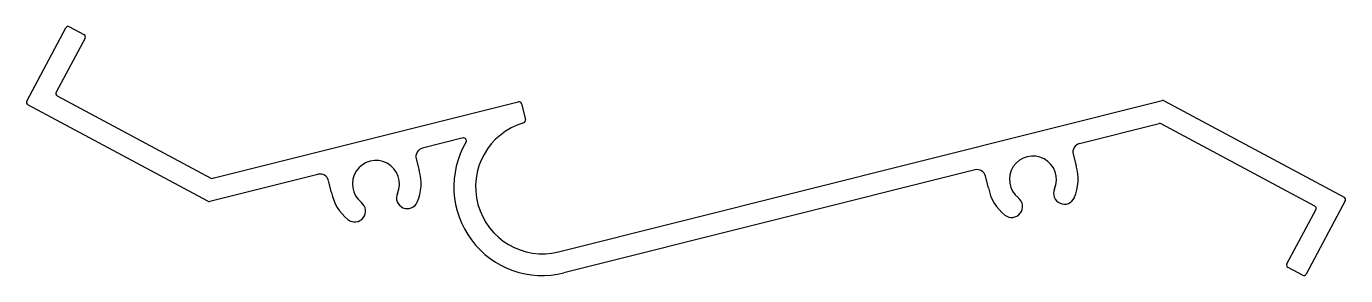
# Model space of a CAD drawing. Extents: x -61 to 61, y 42 to 65.
import ezdxf

# ---------------------------------------------------------------- set-up
doc = ezdxf.new("R2010")
doc.units = 0
doc.layers.get('0').update_dxf_attribs({"linetype": 'CONTINUOUS'})

msp = doc.modelspace()

# ---------------------------------------------------------------- linework, layer by layer
for p, q in [((-60.63, 58.06), (-57.03, 64.8)), ((-56.69, 64.9), (-55.37, 64.19)), ((-55.26, 63.86), (-57.93, 58.88)), ((-57.83, 58.54), (-43.71, 50.99)), ((-43.97, 48.86), (-60.53, 57.72)), ((-43.53, 50.97), (-15.44, 58.01)), ((-15.13, 57.82), (-14.77, 56.37)), ((-11.72, 44.21), (43.79, 58.12)), ((43.97, 58.09), (60.53, 49.23)), ((43.53, 55.99), (36.18, 54.15)), ((57.83, 48.42), (43.71, 55.97)), ((-20.5, 54.68), (-24.24, 53.74)), ((-24.82, 52.77), (-24.55, 51.69)), ((35.6, 53.18), (35.87, 52.1)), ((-33.85, 51.33), (-43.79, 48.84)), ((26.58, 51.74), (-11.23, 42.27)), ((27.82, 50.08), (27.55, 51.16)), ((-32.61, 49.67), (-32.88, 50.75)), ((60.63, 48.9), (57.03, 42.16)), ((55.26, 43.1), (57.93, 48.08)), ((56.69, 42.05), (55.37, 42.76))]:
    msp.add_line(p, q)
for centre, radius, start, end in [((-56.81, 64.68), 0.25, 61.854, 151.854), ((-55.49, 63.97), 0.25, 331.854, 61.854), ((-57.71, 58.76), 0.25, 151.854, 241.854), ((-60.41, 57.94), 0.25, 151.854, 241.854), ((-15.37, 57.76), 0.25, 14.0672, 104.0672), ((43.85, 57.87), 0.25, 61.854, 104.0672), ((-13.21, 50.17), 6.14, 106.3076, 284.0672), ((-15.01, 56.31), 0.25, 286.3076, 14.0672), ((43.59, 55.75), 0.25, 61.854, 104.0672), ((-20.44, 54.43), 0.25, 329.4462, 104.0672), ((-24.04, 52.96), 0.8, 104.0672, 194.0672), ((-13.21, 50.17), 8.14, 149.4462, 284.0672), ((36.38, 53.38), 0.8, 104.0672, 194.0672), ((-28.52, 50.45), 2.16, 336.3025, 231.8319), ((31.9, 50.86), 2.16, 336.3025, 231.8319), ((-43.59, 51.21), 0.25, 241.854, 284.0672), ((-33.65, 50.56), 0.8, 14.0672, 104.0672), ((-28.52, 50.45), 4.16, 336.3025, 17.3495), ((26.77, 50.97), 0.8, 14.0672, 104.0672), ((31.9, 50.86), 4.16, 336.3025, 17.3495), ((31.9, 50.86), 4.16, 190.7849, 231.8319), ((34.8, 49.59), 1, 156.3025, 336.3025), ((-43.85, 49.08), 0.25, 241.854, 284.0672), ((-28.52, 50.45), 4.16, 190.7849, 231.8319), ((-30.47, 47.96), 1, 231.8319, 51.8319), ((-25.63, 49.18), 1, 156.3025, 336.3025), ((29.95, 48.37), 1, 231.8319, 51.8319), ((60.41, 49.01), 0.25, 331.854, 61.854), ((57.71, 48.2), 0.25, 331.854, 61.854), ((55.49, 42.98), 0.25, 151.854, 241.854), ((56.81, 42.28), 0.25, 241.854, 331.854)]:
    msp.add_arc(centre, radius, start, end)

doc.saveas('drawing.dxf')
